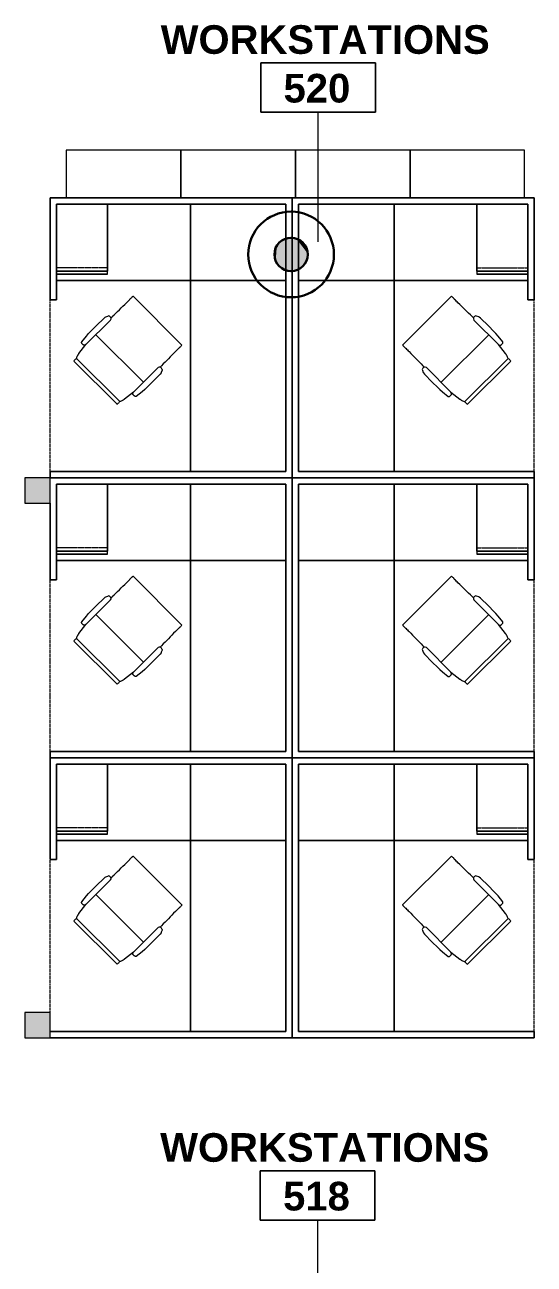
# Model space of a CAD drawing. Header units: inches. Extents: x 0 to 1865, y 0 to 1094.
# Drawn here: x 293 to 453, y 446.3 to 835.9 of the extents above; entities that cross this region are included whole.
import ezdxf

# ---------------------------------------------------------------- set-up
doc = ezdxf.new("R2010")
doc.units = ezdxf.units.IN
doc.header["$MEASUREMENT"] = 0
doc.linetypes.add('DASH 1_32_', pattern=[0.0625, 0.03125, -0.03125])
doc.linetypes.add('Dash 1_8_', pattern=[0.25, 0.125, -0.125])
for name, color, linetype, lineweight in [('A-ANNO-NOTE', 131, 'Continuous', 9), ('A-AREA-IDEN', 2, 'Continuous', 9), ('CORE', 7, 'Continuous', 9), ('I-FURN', 30, 'Continuous', 9), ('I-FURN-PNLS', 30, 'Continuous', 9), ('S-COLS', 52, 'Continuous', 13), ('Victor Bldg - 5th Floor_LINK_dwg', 8, 'Continuous', 9)]:
    doc.layers.add(name, color=color, linetype=linetype, lineweight=lineweight)
doc.styles.add('Swis721 Lt BT_B', font='', dxfattribs={"height": 9})
doc.styles.get('Swis721 Lt BT_B').set_extended_font_data('Swis721 Lt BT', bold=True)

# ---------------------------------------------------------------- blocks, each defined once
blk = doc.blocks.new('Victor Bldg - 5th Floor_LINK_dwg-6972324-Level 05 POWER _ SIGNAL')
at = {"layer": 'CORE'}
for p, q in [((301, 693.5), (300.25, 693.5)), ((301, 685.5), (301, 693.5)), ((301, 519.5), (301, 525.5)), ((301, 517.5), (301, 519.5))]:
    blk.add_line(p, q, dxfattribs=at)
blk = doc.blocks.new('Concrete-Rectangular-Column - 8x8-7061903-Level 05 POWER _ SIGNAL')
at = {"layer": 'S-COLS', "lineweight": 9}
blk.add_hatch(color=7, dxfattribs=at).paths.add_polyline_path([(4, -4), (4, 4), (-4, 4), (-4, -4)], flags=0)
at = {"layer": 'S-COLS', "color": 8, "lineweight": 20}
for p, q in [((4, 4), (-4, 4)), ((-4, 4), (-4, -4)), ((4, -4), (4, 4)), ((-4, -4), (4, -4))]:
    blk.add_line(p, q, dxfattribs=at)
blk = doc.blocks.new('HermanMiller_Collection_Eames_AluminumGroup_LoungeChairSwivel - Arms Swivel Base-7952355-Level 05 POWER _ SIGNAL')
at = {"layer": 'I-FURN'}
for p, q in [((-6.94, 12.09), (-4.59, 12.38)), ((-4.59, 12.38), (-3.51, 12.46)), ((-3.51, 12.46), (-2.64, 12.49)), ((-2.64, 12.49), (-0.18, 12.49)), ((-0.18, 12.49), (3.32, 12.43)), ((3.32, 12.43), (3.84, 12.38)), ((3.84, 12.38), (3.99, 12.34)), ((3.99, 12.34), (4.64, 12.01)), ((4.64, 12.01), (4.83, 11.89)), ((-12.96, -9.61), (-12.96, 9.61)), ((-11.95, 9.63), (-11.95, 9.59)), ((-11.95, 9.59), (-11.76, 9.6)), ((-11.76, -9.6), (-11.76, 9.6)), ((-10.12, 10.12), (-6.61, 10.58)), ((-6.61, 10.58), (-6.94, 10.64)), ((-6.61, 10.58), (4.33, 10.58)), ((-2.19, 10.58), (-2.19, -10.58)), ((13.22, 10.83), (13.22, 10.86)), ((14.64, 10.85), (14.64, -10.85)), ((-11.95, -9.59), (-11.95, -9.63)), ((-11.76, -9.6), (-11.95, -9.59)), ((-6.61, -10.58), (-10.12, -10.12)), ((-6.94, -10.64), (-6.61, -10.58)), ((-6.61, -10.58), (4.33, -10.58)), ((13.22, -10.86), (13.22, -10.83)), ((-4.59, -12.38), (-6.94, -12.09)), ((-3.51, -12.46), (-4.59, -12.38)), ((-2.64, -12.49), (-3.51, -12.46)), ((-0.18, -12.49), (-2.64, -12.49)), ((3.32, -12.43), (-0.18, -12.49)), ((3.84, -12.38), (3.32, -12.43)), ((3.99, -12.34), (3.84, -12.38)), ((4.64, -12.01), (3.99, -12.34)), ((4.83, -11.89), (4.64, -12.01))]:
    blk.add_line(p, q, dxfattribs=at)
at = {"layer": 'I-FURN', "flags": 128}
for points in [[(4.94, 10.96), (5.23, 10.95), (5.52, 10.95)], [(5.52, -10.95), (5.23, -10.95), (4.94, -10.96)]]:
    blk.add_lwpolyline(points, dxfattribs=at)
at = {"layer": 'I-FURN'}
for centre, radius, start, end in [((3.68, 11.28), 1.3, 345.8347, 28.1255), ((-12.38, 5.3), 4.35, 84.2936, 97.7064), ((4.33, 11.27), 0.69, 270, 332.7502), ((-12.38, -5.3), 4.35, 262.2936, 275.7064), ((4.33, -11.27), 0.69, 27.2498, 90), ((3.68, -11.28), 1.3, 331.8745, 14.1653)]:
    blk.add_arc(centre, radius, start, end, dxfattribs=at)
for points, knots in [([(-6.94, 10.64), (-6.95, 10.65), (-6.96, 10.65), (-6.99, 10.65), (-7, 10.66), (-7.02, 10.67), (-7.03, 10.68), (-7.05, 10.69), (-7.06, 10.7), (-7.07, 10.71), (-7.08, 10.72), (-7.09, 10.73), (-7.1, 10.74), (-7.11, 10.76), (-7.11, 10.77), (-7.12, 10.78), (-7.13, 10.8), (-7.14, 10.81), (-7.15, 10.83), (-7.16, 10.85), (-7.17, 10.87), (-7.18, 10.9), (-7.2, 10.95), (-7.22, 11.02), (-7.24, 11.11), (-7.25, 11.23), (-7.26, 11.37), (-7.25, 11.52), (-7.23, 11.66), (-7.21, 11.77), (-7.18, 11.85), (-7.16, 11.9), (-7.15, 11.92), (-7.14, 11.94), (-7.13, 11.96), (-7.12, 11.97), (-7.11, 11.98), (-7.1, 12), (-7.09, 12.01), (-7.08, 12.02), (-7.07, 12.03), (-7.06, 12.04), (-7.05, 12.04), (-7.05, 12.05), (-7.03, 12.06), (-7.02, 12.07), (-7, 12.08), (-6.99, 12.08), (-6.97, 12.09), (-6.95, 12.09), (-6.94, 12.09)], [-1, -1, -1, -1, -0.984375, -0.96875, -0.957031, -0.953125, -0.9375, -0.921875, -0.917969, -0.914062, -0.90625, -0.890625, -0.882812, -0.875, -0.867188, -0.859375, -0.84375, -0.835938, -0.828125, -0.8125, -0.796875, -0.78125, -0.75, -0.708333, -0.666667, -0.583333, -0.5, -0.416667, -0.333333, -0.25, -0.208333, -0.1875, -0.166667, -0.15625, -0.145833, -0.135417, -0.125, -0.114583, -0.104167, -0.09375, -0.088542, -0.083333, -0.078125, -0.072917, -0.0625, -0.052083, -0.041667, -0.03125, -0.020833, 0, 0, 0, 0]), ([(13.22, 10.86), (13.22, 10.87), (13.22, 10.87), (13.23, 10.87), (13.25, 10.88), (13.27, 10.88), (13.29, 10.88), (13.32, 10.88), (13.34, 10.88)], [-1, -1, -1, -1, -0.75, -0.625, -0.5, -0.375, -0.25, 0, 0, 0, 0]), ([(13.34, 10.88), (13.4, 10.89), (13.61, 10.9), (13.97, 10.9), (14.25, 10.89), (14.38, 10.89), (14.47, 10.88), (14.54, 10.87), (14.6, 10.87), (14.63, 10.86), (14.64, 10.85), (14.64, 10.85)], [-1, -1, -1, -1, -0.857143, -0.571429, -0.428571, -0.357143, -0.285714, -0.214286, -0.142857, -0.071429, 0, 0, 0, 0]), ([(-6.94, -12.09), (-6.95, -12.09), (-6.96, -12.09), (-6.99, -12.08), (-7, -12.08), (-7.02, -12.07), (-7.03, -12.06), (-7.05, -12.05), (-7.06, -12.04), (-7.07, -12.03), (-7.08, -12.02), (-7.09, -12.01), (-7.1, -12), (-7.11, -11.98), (-7.12, -11.97), (-7.12, -11.96), (-7.13, -11.94), (-7.14, -11.93), (-7.15, -11.91), (-7.16, -11.89), (-7.17, -11.87), (-7.18, -11.84), (-7.21, -11.77), (-7.23, -11.66), (-7.26, -11.47), (-7.26, -11.28), (-7.24, -11.11), (-7.22, -11.02), (-7.2, -10.95), (-7.18, -10.89), (-7.16, -10.85), (-7.15, -10.82), (-7.13, -10.8), (-7.13, -10.78), (-7.12, -10.77), (-7.11, -10.76), (-7.1, -10.74), (-7.08, -10.73), (-7.08, -10.72), (-7.07, -10.71), (-7.06, -10.7), (-7.05, -10.69), (-7.05, -10.69), (-7.03, -10.68), (-7.02, -10.67), (-7, -10.66), (-6.99, -10.65), (-6.97, -10.65), (-6.95, -10.65), (-6.94, -10.64)], [-1, -1, -1, -1, -0.984375, -0.96875, -0.957031, -0.953125, -0.9375, -0.921875, -0.917969, -0.914062, -0.90625, -0.890625, -0.882812, -0.875, -0.867188, -0.859375, -0.84375, -0.835938, -0.828125, -0.8125, -0.796875, -0.78125, -0.75, -0.666667, -0.583333, -0.416667, -0.333333, -0.291667, -0.25, -0.208333, -0.1875, -0.166667, -0.15625, -0.145833, -0.135417, -0.125, -0.114583, -0.104167, -0.09375, -0.088542, -0.083333, -0.078125, -0.072917, -0.0625, -0.052083, -0.041667, -0.03125, -0.020833, 0, 0, 0, 0]), ([(13.34, -10.88), (13.32, -10.88), (13.29, -10.88), (13.27, -10.88), (13.25, -10.88), (13.23, -10.87), (13.22, -10.87), (13.22, -10.87), (13.22, -10.86)], [-1, -1, -1, -1, -0.75, -0.625, -0.5, -0.375, -0.25, 0, 0, 0, 0]), ([(14.64, -10.85), (14.64, -10.86), (14.62, -10.86), (14.52, -10.88), (14.27, -10.9), (13.87, -10.9), (13.54, -10.9), (13.4, -10.89), (13.34, -10.88)], [-1, -1, -1, -1, -0.892857, -0.785714, -0.571429, -0.285714, -0.142857, 0, 0, 0, 0])]:
    blk.add_open_spline(points, degree=3, knots=knots, dxfattribs=at)
for points in [[(-11.76, 9.6), (-11.64, 9.67), (-11.37, 9.8), (-11.02, 9.92), (-10.83, 9.99)], [(-10.83, 9.99), (-10.79, 10), (-10.71, 10.02), (-10.55, 10.06), (-10.35, 10.09), (-10.2, 10.11), (-10.12, 10.12)], [(5.52, 10.95), (6.54, 10.92), (8.59, 10.89), (10.68, 10.85), (11.73, 10.84)], [(11.73, 10.84), (11.97, 10.84), (12.47, 10.83), (12.96, 10.83), (13.22, 10.83)], [(-10.83, -9.99), (-11.02, -9.92), (-11.37, -9.8), (-11.64, -9.67), (-11.76, -9.6)], [(-10.12, -10.12), (-10.2, -10.11), (-10.35, -10.09), (-10.55, -10.06), (-10.71, -10.02), (-10.79, -10), (-10.83, -9.99)], [(11.73, -10.84), (10.68, -10.85), (8.59, -10.89), (6.54, -10.92), (5.52, -10.95)], [(13.22, -10.83), (12.96, -10.83), (12.47, -10.83), (11.97, -10.84), (11.73, -10.84)]]:
    blk.add_open_spline(points, degree=3, dxfattribs=at)
blk = doc.blocks.new('Adjustable Workstation 1 - 6x7-V14-Level 05 POWER _ SIGNAL')
at = {"layer": 'I-FURN'}
for p, q in [((76, 0), (0, 0)), ((0, 0), (0, -88)), ((0, 0), (76, 0)), ((0, -88), (0, 0)), ((76, -2), (76, 0)), ((76, 0), (76, -2)), ((32, -2), (2, -2)), ((2, -2), (2, -86)), ((2, -86), (2, -2)), ((2, -2), (32, -2)), ((2, -86), (2, -2)), ((2, -2), (76, -2)), ((32, -2), (2, -2)), ((2, -2), (2, -62)), ((32, -86), (32, -2)), ((32, -2), (32, -86)), ((76, -2), (32, -2)), ((76, -56), (74, -56)), ((74, -56), (74, -86)), ((74, -62), (74, -56)), ((74, -56), (76, -56)), ((76, -88), (76, -56)), ((76, -56), (76, -88)), ((2, -62), (2, -86)), ((32, -62), (2, -62)), ((2, -62), (2, -86)), ((2, -86), (2, -62)), ((2, -62), (32, -62)), ((74, -62), (32, -62)), ((32, -62), (74, -62)), ((74, -64), (74, -62)), ((74, -86), (74, -62)), ((74, -62), (74, -86)), ((58, -64), (74, -64)), ((58, -64), (74, -64)), ((58, -64), (74, -64)), ((58, -64), (74, -64)), ((58, -64), (74, -64)), ((58, -64), (74, -64)), ((58, -64), (58, -86)), ((74, -64), (58, -64)), ((74, -64), (58, -64)), ((58, -64), (58, -65)), ((74, -64), (58, -64)), ((58, -64), (74, -64)), ((58, -64), (58, -65)), ((58, -64), (58, -65)), ((74, -64), (58, -64)), ((58, -64), (74, -64)), ((58, -64), (58, -65)), ((58, -64), (58, -65)), ((74, -64), (58, -64)), ((58, -64), (74, -64)), ((58, -64), (58, -65)), ((58, -64), (58, -65)), ((58, -65), (74, -65)), ((58, -86), (58, -65)), ((58, -65), (74, -65)), ((74, -65), (58, -65)), ((58, -65), (74, -65)), ((74, -65), (58, -65)), ((58, -65), (74, -65)), ((74, -65), (58, -65)), ((58, -65), (74, -65)), ((74, -86), (74, -64)), ((74, -65), (74, -64)), ((74, -65), (74, -64)), ((74, -64), (74, -65)), ((74, -65), (74, -64)), ((74, -64), (74, -65)), ((74, -65), (74, -64)), ((74, -64), (74, -65)), ((74, -65), (74, -64)), ((74, -65), (74, -86)), ((74, -86), (74, -65)), ((0, -88), (76, -88)), ((71, -88), (0, -88)), ((2, -86), (32, -86)), ((32, -86), (2, -86)), ((74, -86), (2, -86)), ((2, -86), (32, -86)), ((2, -86), (32, -86)), ((32, -86), (2, -86)), ((32, -86), (58, -86)), ((32, -86), (74, -86)), ((74, -86), (32, -86)), ((58, -86), (74, -86)), ((74, -86), (58, -86)), ((58, -86), (74, -86)), ((76, -88), (71, -88))]:
    blk.add_line(p, q, dxfattribs=at)
at = {"layer": 'I-FURN', "linetype": 'Dash 1_8_'}
for p, q in [((76, 0), (76, -2)), ((76, -2), (76, -56)), ((76, -56), (76, -88))]:
    blk.add_line(p, q, dxfattribs=at)
at = {"layer": 'I-FURN', "linetype": 'DASH 1_32_'}
blk.add_line((58, -66), (74, -66), dxfattribs=at)
blk = doc.blocks.new('HermanMiller_Collection_Eames_AluminumGroup_LoungeChairSwivel - Arms Swivel Base-7952356-Level 05 POWER _ SIGNAL')
at = {"layer": 'I-FURN'}
for p, q in [((-4.59, 12.38), (-6.94, 12.09)), ((-3.51, 12.46), (-4.59, 12.38)), ((-2.64, 12.49), (-3.51, 12.46)), ((-0.18, 12.49), (-2.64, 12.49)), ((3.32, 12.43), (-0.18, 12.49)), ((3.84, 12.38), (3.32, 12.43)), ((3.99, 12.34), (3.84, 12.38)), ((4.64, 12.01), (3.99, 12.34)), ((4.83, 11.89), (4.64, 12.01)), ((-12.96, 9.61), (-12.96, -9.61)), ((-11.95, 9.59), (-11.95, 9.63)), ((-11.76, 9.6), (-11.95, 9.59)), ((-11.76, 9.6), (-11.76, -9.6)), ((-6.61, 10.58), (-10.12, 10.12)), ((-6.94, 10.64), (-6.61, 10.58)), ((-6.61, 10.58), (4.33, 10.58)), ((-2.19, -10.58), (-2.19, 10.58)), ((13.22, 10.86), (13.22, 10.83)), ((14.64, -10.85), (14.64, 10.85)), ((-11.95, -9.63), (-11.95, -9.59)), ((-11.95, -9.59), (-11.76, -9.6)), ((-10.12, -10.12), (-6.61, -10.58)), ((-6.61, -10.58), (-6.94, -10.64)), ((-6.61, -10.58), (4.33, -10.58)), ((13.22, -10.83), (13.22, -10.86)), ((-6.94, -12.09), (-4.59, -12.38)), ((-4.59, -12.38), (-3.51, -12.46)), ((-3.51, -12.46), (-2.64, -12.49)), ((-2.64, -12.49), (-0.18, -12.49)), ((-0.18, -12.49), (3.32, -12.43)), ((3.32, -12.43), (3.84, -12.38)), ((3.84, -12.38), (3.99, -12.34)), ((3.99, -12.34), (4.64, -12.01)), ((4.64, -12.01), (4.83, -11.89))]:
    blk.add_line(p, q, dxfattribs=at)
at = {"layer": 'I-FURN', "flags": 128}
for points in [[(5.52, 10.95), (5.23, 10.95), (4.94, 10.96)], [(4.94, -10.96), (5.23, -10.95), (5.52, -10.95)]]:
    blk.add_lwpolyline(points, dxfattribs=at)
at = {"layer": 'I-FURN'}
for centre, radius, start, end in [((3.68, 11.28), 1.3, 345.8347, 28.1255), ((-12.38, 5.3), 4.35, 84.2936, 97.7064), ((4.33, 11.27), 0.69, 270, 332.7502), ((-12.38, -5.3), 4.35, 262.2936, 275.7064), ((4.33, -11.27), 0.69, 27.2498, 90), ((3.68, -11.28), 1.3, 331.8745, 14.1653)]:
    blk.add_arc(centre, radius, start, end, dxfattribs=at)
for points, knots in [([(-6.94, 12.09), (-6.95, 12.09), (-6.97, 12.09), (-6.99, 12.08), (-7, 12.08), (-7.02, 12.07), (-7.03, 12.06), (-7.05, 12.05), (-7.05, 12.04), (-7.06, 12.04), (-7.07, 12.03), (-7.08, 12.02), (-7.09, 12.01), (-7.1, 12), (-7.11, 11.98), (-7.12, 11.97), (-7.13, 11.96), (-7.14, 11.94), (-7.15, 11.92), (-7.16, 11.9), (-7.18, 11.85), (-7.21, 11.77), (-7.23, 11.66), (-7.25, 11.52), (-7.26, 11.37), (-7.25, 11.23), (-7.24, 11.11), (-7.22, 11.02), (-7.2, 10.95), (-7.18, 10.9), (-7.17, 10.87), (-7.16, 10.85), (-7.15, 10.83), (-7.14, 10.81), (-7.13, 10.8), (-7.12, 10.78), (-7.11, 10.77), (-7.11, 10.76), (-7.1, 10.74), (-7.09, 10.73), (-7.08, 10.72), (-7.07, 10.71), (-7.06, 10.7), (-7.05, 10.69), (-7.03, 10.68), (-7.02, 10.67), (-7, 10.66), (-6.99, 10.65), (-6.96, 10.65), (-6.95, 10.65), (-6.94, 10.64)], [0, 0, 0, 0, 0.020833, 0.03125, 0.041667, 0.052083, 0.0625, 0.072917, 0.078125, 0.083333, 0.088542, 0.09375, 0.104167, 0.114583, 0.125, 0.135417, 0.145833, 0.15625, 0.166667, 0.1875, 0.208333, 0.25, 0.333333, 0.416667, 0.5, 0.583333, 0.666667, 0.708333, 0.75, 0.78125, 0.796875, 0.8125, 0.828125, 0.835938, 0.84375, 0.859375, 0.867188, 0.875, 0.882812, 0.890625, 0.90625, 0.914062, 0.917969, 0.921875, 0.9375, 0.953125, 0.957031, 0.96875, 0.984375, 1, 1, 1, 1]), ([(13.34, 10.88), (13.32, 10.88), (13.29, 10.88), (13.27, 10.88), (13.25, 10.88), (13.23, 10.87), (13.22, 10.87), (13.22, 10.87), (13.22, 10.86)], [0, 0, 0, 0, 0.25, 0.375, 0.5, 0.625, 0.75, 1, 1, 1, 1]), ([(14.64, 10.85), (14.64, 10.85), (14.63, 10.86), (14.6, 10.87), (14.54, 10.87), (14.47, 10.88), (14.38, 10.89), (14.25, 10.89), (13.97, 10.9), (13.61, 10.9), (13.4, 10.89), (13.34, 10.88)], [0, 0, 0, 0, 0.071429, 0.142857, 0.214286, 0.285714, 0.357143, 0.428571, 0.571429, 0.857143, 1, 1, 1, 1]), ([(-6.94, -10.64), (-6.95, -10.65), (-6.97, -10.65), (-6.99, -10.65), (-7, -10.66), (-7.02, -10.67), (-7.03, -10.68), (-7.05, -10.69), (-7.05, -10.69), (-7.06, -10.7), (-7.07, -10.71), (-7.08, -10.72), (-7.08, -10.73), (-7.1, -10.74), (-7.11, -10.76), (-7.12, -10.77), (-7.13, -10.78), (-7.13, -10.8), (-7.15, -10.82), (-7.16, -10.85), (-7.18, -10.89), (-7.2, -10.95), (-7.22, -11.02), (-7.24, -11.11), (-7.26, -11.28), (-7.26, -11.47), (-7.23, -11.66), (-7.21, -11.77), (-7.18, -11.84), (-7.17, -11.87), (-7.16, -11.89), (-7.15, -11.91), (-7.14, -11.93), (-7.13, -11.94), (-7.12, -11.96), (-7.12, -11.97), (-7.11, -11.98), (-7.1, -12), (-7.09, -12.01), (-7.08, -12.02), (-7.07, -12.03), (-7.06, -12.04), (-7.05, -12.05), (-7.03, -12.06), (-7.02, -12.07), (-7, -12.08), (-6.99, -12.08), (-6.96, -12.09), (-6.95, -12.09), (-6.94, -12.09)], [0, 0, 0, 0, 0.020833, 0.03125, 0.041667, 0.052083, 0.0625, 0.072917, 0.078125, 0.083333, 0.088542, 0.09375, 0.104167, 0.114583, 0.125, 0.135417, 0.145833, 0.15625, 0.166667, 0.1875, 0.208333, 0.25, 0.291667, 0.333333, 0.416667, 0.583333, 0.666667, 0.75, 0.78125, 0.796875, 0.8125, 0.828125, 0.835938, 0.84375, 0.859375, 0.867188, 0.875, 0.882812, 0.890625, 0.90625, 0.914062, 0.917969, 0.921875, 0.9375, 0.953125, 0.957031, 0.96875, 0.984375, 1, 1, 1, 1]), ([(13.22, -10.86), (13.22, -10.87), (13.22, -10.87), (13.23, -10.87), (13.25, -10.88), (13.27, -10.88), (13.29, -10.88), (13.32, -10.88), (13.34, -10.88)], [0, 0, 0, 0, 0.25, 0.375, 0.5, 0.625, 0.75, 1, 1, 1, 1]), ([(13.34, -10.88), (13.4, -10.89), (13.54, -10.9), (13.87, -10.9), (14.27, -10.9), (14.52, -10.88), (14.62, -10.86), (14.64, -10.86), (14.64, -10.85)], [0, 0, 0, 0, 0.142857, 0.285714, 0.571429, 0.785714, 0.892857, 1, 1, 1, 1])]:
    blk.add_open_spline(points, degree=3, knots=knots, dxfattribs=at)
for points in [[(-10.83, 9.99), (-11.02, 9.92), (-11.37, 9.8), (-11.64, 9.67), (-11.76, 9.6)], [(-10.12, 10.12), (-10.2, 10.11), (-10.35, 10.09), (-10.55, 10.06), (-10.71, 10.02), (-10.79, 10), (-10.83, 9.99)], [(11.73, 10.84), (10.68, 10.85), (8.59, 10.89), (6.54, 10.92), (5.52, 10.95)], [(13.22, 10.83), (12.96, 10.83), (12.47, 10.83), (11.97, 10.84), (11.73, 10.84)], [(-11.76, -9.6), (-11.64, -9.67), (-11.37, -9.8), (-11.02, -9.92), (-10.83, -9.99)], [(-10.83, -9.99), (-10.79, -10), (-10.71, -10.02), (-10.55, -10.06), (-10.35, -10.09), (-10.2, -10.11), (-10.12, -10.12)], [(5.52, -10.95), (6.54, -10.92), (8.59, -10.89), (10.68, -10.85), (11.73, -10.84)], [(11.73, -10.84), (11.97, -10.84), (12.47, -10.83), (12.96, -10.83), (13.22, -10.83)]]:
    blk.add_open_spline(points, degree=3, dxfattribs=at)
blk = doc.blocks.new('Adjustable Workstation 1 - 6x7-V15-Level 05 POWER _ SIGNAL')
at = {"layer": 'I-FURN'}
for p, q in [((76, 88), (0, 88)), ((0, 88), (0, 0)), ((0, 0), (0, 88)), ((0, 88), (73, 88)), ((32, 86), (2, 86)), ((2, 86), (2, 2)), ((2, 2), (2, 86)), ((2, 86), (32, 86)), ((2, 2), (2, 86)), ((2, 86), (74, 86)), ((32, 86), (2, 86)), ((2, 86), (2, 62)), ((32, 86), (2, 86)), ((2, 86), (2, 62)), ((2, 62), (2, 86)), ((2, 86), (32, 86)), ((32, 2), (32, 86)), ((32, 86), (32, 2)), ((58, 86), (32, 86)), ((74, 86), (32, 86)), ((32, 86), (74, 86)), ((74, 86), (58, 86)), ((58, 86), (58, 64)), ((58, 65), (58, 86)), ((58, 86), (74, 86)), ((74, 86), (58, 86)), ((73, 88), (76, 88)), ((74, 64), (74, 86)), ((74, 86), (74, 65)), ((74, 86), (74, 56)), ((74, 65), (74, 86)), ((74, 62), (74, 86)), ((74, 86), (74, 62)), ((76, 56), (76, 88)), ((76, 88), (76, 56)), ((74, 65), (58, 65)), ((74, 65), (58, 65)), ((58, 65), (58, 64)), ((74, 65), (58, 65)), ((58, 65), (74, 65)), ((58, 65), (58, 64)), ((58, 65), (58, 64)), ((74, 65), (58, 65)), ((58, 65), (74, 65)), ((58, 65), (58, 64)), ((58, 65), (58, 64)), ((74, 65), (58, 65)), ((58, 65), (74, 65)), ((58, 65), (58, 64)), ((58, 65), (58, 64)), ((58, 64), (74, 64)), ((58, 64), (74, 64)), ((58, 64), (74, 64)), ((58, 64), (74, 64)), ((58, 64), (74, 64)), ((58, 64), (74, 64)), ((58, 64), (74, 64)), ((58, 64), (74, 64)), ((74, 64), (58, 64)), ((58, 64), (74, 64)), ((74, 64), (58, 64)), ((58, 64), (74, 64)), ((74, 64), (58, 64)), ((58, 64), (74, 64)), ((74, 64), (74, 65)), ((74, 64), (74, 65)), ((74, 65), (74, 64)), ((74, 64), (74, 65)), ((74, 65), (74, 64)), ((74, 64), (74, 65)), ((74, 65), (74, 64)), ((74, 64), (74, 65)), ((74, 62), (74, 64)), ((2, 62), (2, 2)), ((2, 62), (32, 62)), ((32, 62), (2, 62)), ((32, 62), (74, 62)), ((74, 62), (32, 62)), ((74, 56), (74, 62)), ((74, 56), (76, 56)), ((76, 56), (74, 56)), ((0, 0), (76, 0)), ((76, 0), (0, 0)), ((2, 2), (32, 2)), ((32, 2), (2, 2)), ((76, 2), (2, 2)), ((2, 2), (32, 2)), ((32, 2), (76, 2)), ((76, 0), (76, 2)), ((76, 2), (76, 0))]:
    blk.add_line(p, q, dxfattribs=at)
at = {"layer": 'I-FURN', "linetype": 'Dash 1_8_'}
for p, q in [((76, 56), (76, 88)), ((76, 2), (76, 56)), ((76, 0), (76, 2))]:
    blk.add_line(p, q, dxfattribs=at)
at = {"layer": 'I-FURN', "linetype": 'DASH 1_32_'}
blk.add_line((58, 66), (74, 66), dxfattribs=at)
blk = doc.blocks.new('Adjustable Workstation 1 - 6x7-V16-Level 05 POWER _ SIGNAL')
at = {"layer": 'I-FURN'}
for p, q in [((76, 0), (0, 0)), ((0, 0), (0, -88)), ((0, 0), (76, 0)), ((0, -88), (0, 0)), ((76, -2), (76, 0)), ((76, 0), (76, -2)), ((32, -2), (2, -2)), ((2, -2), (2, -86)), ((2, -86), (2, -2)), ((2, -2), (32, -2)), ((2, -86), (2, -2)), ((2, -2), (76, -2)), ((32, -2), (2, -2)), ((2, -2), (2, -62)), ((32, -86), (32, -2)), ((32, -2), (32, -86)), ((76, -2), (32, -2)), ((76, -56), (74, -56)), ((74, -56), (74, -86)), ((74, -62), (74, -56)), ((74, -56), (76, -56)), ((76, -80), (76, -56)), ((76, -56), (76, -80)), ((2, -62), (2, -86)), ((32, -62), (2, -62)), ((2, -62), (2, -86)), ((2, -86), (2, -62)), ((2, -62), (32, -62)), ((74, -62), (32, -62)), ((32, -62), (74, -62)), ((74, -64), (74, -62)), ((74, -86), (74, -62)), ((74, -62), (74, -86)), ((58, -64), (74, -64)), ((58, -64), (74, -64)), ((58, -64), (74, -64)), ((58, -64), (74, -64)), ((58, -64), (74, -64)), ((58, -64), (74, -64)), ((58, -64), (58, -86)), ((74, -64), (58, -64)), ((74, -64), (58, -64)), ((58, -64), (58, -65)), ((74, -64), (58, -64)), ((58, -64), (74, -64)), ((58, -64), (58, -65)), ((58, -64), (58, -65)), ((74, -64), (58, -64)), ((58, -64), (74, -64)), ((58, -64), (58, -65)), ((58, -64), (58, -65)), ((74, -64), (58, -64)), ((58, -64), (74, -64)), ((58, -64), (58, -65)), ((58, -64), (58, -65)), ((58, -65), (74, -65)), ((58, -86), (58, -65)), ((58, -65), (74, -65)), ((74, -65), (58, -65)), ((58, -65), (74, -65)), ((74, -65), (58, -65)), ((58, -65), (74, -65)), ((74, -65), (58, -65)), ((58, -65), (74, -65)), ((74, -86), (74, -64)), ((74, -65), (74, -64)), ((74, -65), (74, -64)), ((74, -64), (74, -65)), ((74, -65), (74, -64)), ((74, -64), (74, -65)), ((74, -65), (74, -64)), ((74, -64), (74, -65)), ((74, -65), (74, -64)), ((74, -65), (74, -86)), ((74, -86), (74, -65)), ((76, -80), (76, -88)), ((0, -88), (76, -88)), ((76, -88), (0, -88)), ((2, -86), (32, -86)), ((32, -86), (2, -86)), ((74, -86), (2, -86)), ((2, -86), (32, -86)), ((2, -86), (32, -86)), ((32, -86), (2, -86)), ((32, -86), (58, -86)), ((32, -86), (74, -86)), ((74, -86), (32, -86)), ((58, -86), (74, -86)), ((74, -86), (58, -86)), ((58, -86), (74, -86))]:
    blk.add_line(p, q, dxfattribs=at)
at = {"layer": 'I-FURN', "linetype": 'Dash 1_8_'}
for p, q in [((76, 0), (76, -2)), ((76, -2), (76, -56)), ((76, -56), (76, -80)), ((76, -80), (76, -88))]:
    blk.add_line(p, q, dxfattribs=at)
at = {"layer": 'I-FURN', "linetype": 'DASH 1_32_'}
blk.add_line((58, -66), (74, -66), dxfattribs=at)
blk = doc.blocks.new('Adjustable Workstation 1 - 6x7-V17-Level 05 POWER _ SIGNAL')
at = {"layer": 'I-FURN'}
for p, q in [((76, 88), (0, 88)), ((0, 88), (0, 0)), ((0, 0), (0, 88)), ((0, 88), (76, 88)), ((32, 86), (2, 86)), ((2, 86), (2, 2)), ((2, 2), (2, 86)), ((2, 86), (32, 86)), ((2, 2), (2, 86)), ((2, 86), (74, 86)), ((32, 86), (2, 86)), ((2, 86), (2, 62)), ((32, 86), (2, 86)), ((2, 86), (2, 62)), ((2, 62), (2, 86)), ((2, 86), (32, 86)), ((32, 2), (32, 86)), ((32, 86), (32, 2)), ((58, 86), (32, 86)), ((74, 86), (32, 86)), ((32, 86), (74, 86)), ((74, 86), (58, 86)), ((58, 86), (58, 64)), ((58, 65), (58, 86)), ((58, 86), (74, 86)), ((74, 86), (58, 86)), ((74, 64), (74, 86)), ((74, 86), (74, 65)), ((74, 86), (74, 56)), ((74, 65), (74, 86)), ((74, 62), (74, 86)), ((74, 86), (74, 62)), ((76, 56), (76, 88)), ((76, 88), (76, 56)), ((74, 65), (58, 65)), ((74, 65), (58, 65)), ((58, 65), (58, 64)), ((74, 65), (58, 65)), ((58, 65), (74, 65)), ((58, 65), (58, 64)), ((58, 65), (58, 64)), ((74, 65), (58, 65)), ((58, 65), (74, 65)), ((58, 65), (58, 64)), ((58, 65), (58, 64)), ((74, 65), (58, 65)), ((58, 65), (74, 65)), ((58, 65), (58, 64)), ((58, 65), (58, 64)), ((58, 64), (74, 64)), ((58, 64), (74, 64)), ((58, 64), (74, 64)), ((58, 64), (74, 64)), ((58, 64), (74, 64)), ((58, 64), (74, 64)), ((58, 64), (74, 64)), ((58, 64), (74, 64)), ((74, 64), (58, 64)), ((58, 64), (74, 64)), ((74, 64), (58, 64)), ((58, 64), (74, 64)), ((74, 64), (58, 64)), ((58, 64), (74, 64)), ((74, 64), (74, 65)), ((74, 64), (74, 65)), ((74, 65), (74, 64)), ((74, 64), (74, 65)), ((74, 65), (74, 64)), ((74, 64), (74, 65)), ((74, 65), (74, 64)), ((74, 64), (74, 65)), ((74, 62), (74, 64)), ((2, 62), (2, 2)), ((2, 62), (32, 62)), ((32, 62), (2, 62)), ((32, 62), (74, 62)), ((74, 62), (32, 62)), ((74, 56), (74, 62)), ((74, 56), (76, 56)), ((76, 56), (74, 56)), ((0, 0), (76, 0)), ((76, 0), (0, 0)), ((2, 2), (32, 2)), ((32, 2), (2, 2)), ((76, 2), (2, 2)), ((2, 2), (32, 2)), ((32, 2), (76, 2)), ((76, 0), (76, 2)), ((76, 2), (76, 0))]:
    blk.add_line(p, q, dxfattribs=at)
at = {"layer": 'I-FURN', "linetype": 'Dash 1_8_'}
for p, q in [((76, 56), (76, 88)), ((76, 2), (76, 56)), ((76, 0), (76, 2))]:
    blk.add_line(p, q, dxfattribs=at)
at = {"layer": 'I-FURN', "linetype": 'DASH 1_32_'}
blk.add_line((58, 66), (74, 66), dxfattribs=at)
blk = doc.blocks.new('Adjustable Workstation 1 - 6x7-V18-Level 05 POWER _ SIGNAL')
at = {"layer": 'I-FURN'}
for p, q in [((76, 0), (0, 0)), ((0, 0), (0, -88)), ((0, 0), (76, 0)), ((0, -88), (0, 0)), ((76, 0), (76, -2)), ((32, -2), (2, -2)), ((2, -2), (2, -86)), ((2, -86), (2, -2)), ((2, -2), (32, -2)), ((2, -86), (2, -2)), ((2, -2), (76, -2)), ((32, -2), (2, -2)), ((2, -2), (2, -62)), ((32, -86), (32, -2)), ((32, -2), (32, -86)), ((76, -2), (32, -2)), ((76, -56), (74, -56)), ((74, -56), (74, -86)), ((74, -62), (74, -56)), ((74, -56), (76, -56)), ((76, -88), (76, -56)), ((76, -56), (76, -88)), ((2, -62), (2, -86)), ((32, -62), (2, -62)), ((2, -62), (2, -86)), ((2, -86), (2, -62)), ((2, -62), (32, -62)), ((74, -62), (32, -62)), ((32, -62), (74, -62)), ((74, -64), (74, -62)), ((74, -86), (74, -62)), ((74, -62), (74, -86)), ((58, -64), (74, -64)), ((58, -64), (74, -64)), ((58, -64), (74, -64)), ((58, -64), (74, -64)), ((58, -64), (74, -64)), ((58, -64), (74, -64)), ((58, -64), (58, -86)), ((74, -64), (58, -64)), ((74, -64), (58, -64)), ((58, -64), (58, -65)), ((74, -64), (58, -64)), ((58, -64), (74, -64)), ((58, -64), (58, -65)), ((58, -64), (58, -65)), ((74, -64), (58, -64)), ((58, -64), (74, -64)), ((58, -64), (58, -65)), ((58, -64), (58, -65)), ((74, -64), (58, -64)), ((58, -64), (74, -64)), ((58, -64), (58, -65)), ((58, -64), (58, -65)), ((58, -65), (74, -65)), ((58, -86), (58, -65)), ((58, -65), (74, -65)), ((74, -65), (58, -65)), ((58, -65), (74, -65)), ((74, -65), (58, -65)), ((58, -65), (74, -65)), ((74, -65), (58, -65)), ((58, -65), (74, -65)), ((74, -86), (74, -64)), ((74, -65), (74, -64)), ((74, -65), (74, -64)), ((74, -64), (74, -65)), ((74, -65), (74, -64)), ((74, -64), (74, -65)), ((74, -65), (74, -64)), ((74, -64), (74, -65)), ((74, -65), (74, -64)), ((74, -65), (74, -86)), ((74, -86), (74, -65)), ((0, -88), (76, -88)), ((76, -88), (0, -88)), ((2, -86), (32, -86)), ((32, -86), (2, -86)), ((74, -86), (2, -86)), ((2, -86), (32, -86)), ((2, -86), (32, -86)), ((32, -86), (2, -86)), ((32, -86), (58, -86)), ((32, -86), (74, -86)), ((74, -86), (32, -86)), ((58, -86), (74, -86)), ((74, -86), (58, -86)), ((58, -86), (74, -86))]:
    blk.add_line(p, q, dxfattribs=at)
at = {"layer": 'I-FURN', "linetype": 'Dash 1_8_'}
for p, q in [((76, 0), (76, -2)), ((76, -2), (76, -8)), ((76, -8), (76, -56)), ((76, -56), (76, -88))]:
    blk.add_line(p, q, dxfattribs=at)
at = {"layer": 'I-FURN', "linetype": 'DASH 1_32_'}
blk.add_line((58, -66), (74, -66), dxfattribs=at)
blk = doc.blocks.new('Adjustable Workstation 1 - 6x7-V12-Level 05 POWER _ SIGNAL')
at = {"layer": 'I-FURN'}
for p, q in [((76, 88), (0, 88)), ((0, 88), (0, 0)), ((0, 0), (0, 88)), ((0, 88), (76, 88)), ((32, 86), (2, 86)), ((2, 86), (2, 2)), ((2, 2), (2, 86)), ((2, 86), (32, 86)), ((2, 2), (2, 86)), ((2, 86), (74, 86)), ((32, 86), (2, 86)), ((2, 86), (2, 62)), ((32, 86), (2, 86)), ((2, 86), (2, 62)), ((2, 62), (2, 86)), ((2, 86), (32, 86)), ((32, 2), (32, 86)), ((32, 86), (32, 2)), ((58, 86), (32, 86)), ((74, 86), (32, 86)), ((32, 86), (74, 86)), ((74, 86), (58, 86)), ((58, 86), (58, 64)), ((58, 65), (58, 86)), ((58, 86), (74, 86)), ((74, 86), (58, 86)), ((74, 64), (74, 86)), ((74, 86), (74, 65)), ((74, 86), (74, 56)), ((74, 65), (74, 86)), ((74, 62), (74, 86)), ((74, 86), (74, 62)), ((76, 56), (76, 88)), ((76, 88), (76, 56)), ((74, 65), (58, 65)), ((74, 65), (58, 65)), ((58, 65), (58, 64)), ((74, 65), (58, 65)), ((58, 65), (74, 65)), ((58, 65), (58, 64)), ((58, 65), (58, 64)), ((74, 65), (58, 65)), ((58, 65), (74, 65)), ((58, 65), (58, 64)), ((58, 65), (58, 64)), ((74, 65), (58, 65)), ((58, 65), (74, 65)), ((58, 65), (58, 64)), ((58, 65), (58, 64)), ((58, 64), (74, 64)), ((58, 64), (74, 64)), ((58, 64), (74, 64)), ((58, 64), (74, 64)), ((58, 64), (74, 64)), ((58, 64), (74, 64)), ((58, 64), (74, 64)), ((58, 64), (74, 64)), ((74, 64), (58, 64)), ((58, 64), (74, 64)), ((74, 64), (58, 64)), ((58, 64), (74, 64)), ((74, 64), (58, 64)), ((58, 64), (74, 64)), ((74, 64), (74, 65)), ((74, 64), (74, 65)), ((74, 65), (74, 64)), ((74, 64), (74, 65)), ((74, 65), (74, 64)), ((74, 64), (74, 65)), ((74, 65), (74, 64)), ((74, 64), (74, 65)), ((74, 62), (74, 64)), ((2, 62), (2, 2)), ((2, 62), (32, 62)), ((32, 62), (2, 62)), ((32, 62), (74, 62)), ((74, 62), (32, 62)), ((74, 56), (74, 62)), ((74, 56), (76, 56)), ((76, 56), (74, 56)), ((0, 0), (76, 0)), ((76, 0), (0, 0)), ((2, 2), (32, 2)), ((32, 2), (2, 2)), ((76, 2), (2, 2)), ((2, 2), (32, 2)), ((32, 2), (76, 2)), ((76, 0), (76, 2)), ((76, 2), (76, 0))]:
    blk.add_line(p, q, dxfattribs=at)
at = {"layer": 'I-FURN', "linetype": 'Dash 1_8_'}
for p, q in [((76, 56), (76, 88)), ((76, 2), (76, 56)), ((76, 0), (76, 2))]:
    blk.add_line(p, q, dxfattribs=at)
at = {"layer": 'I-FURN', "linetype": 'DASH 1_32_'}
blk.add_line((58, 66), (74, 66), dxfattribs=at)
blk = doc.blocks.new('F-Lateral File - 2 Drawers x 18_D x 36_W-7657768-Level 05 POWER _ SIGNAL')
at = {"layer": 'I-FURN-PNLS'}
for p, q in [((16.8, 6.7), (-19.2, 6.7)), ((-19.2, 6.7), (-19.2, -8.3)), ((16.8, -8.3), (16.8, 6.7)), ((-19.2, -8.3), (16.8, -8.3))]:
    blk.add_line(p, q, dxfattribs=at)
blk = doc.blocks.new('Room Tag - Room Name and Number-3379422-Level 05 POWER _ SIGNAL')
at = {"layer": 'A-AREA-IDEN'}
for p, q in [((-0.1881, -0.1636), (-0.1881, -0.0018)), ((-0.1881, -0.0018), (0.1869, -0.0018)), ((0.1869, -0.0018), (-0.1881, -0.0018)), ((-0.1881, -0.0018), (-0.1881, -0.1636)), ((0.1869, -0.0018), (0.1869, -0.1636)), ((0.1869, -0.1636), (0.1869, -0.0018)), ((0.1869, -0.1636), (-0.1881, -0.1636)), ((-0.1881, -0.1636), (0.1869, -0.1636))]:
    blk.add_line(p, q, dxfattribs=at)

msp = doc.modelspace()

# ---------------------------------------------------------------- hatches: boundary and pattern name
at = {"layer": 'A-ANNO-NOTE'}
for points in [[(374.33, 758.99), (375.38, 768.81), (371.79, 761.67)], [(371.79, 761.67), (375.38, 768.81), (374.98, 768.69)], [(371.79, 761.67), (374.98, 768.69), (372.18, 766.49)], [(372.18, 766.49), (374.98, 768.69), (372.5, 766.95)], [(372.5, 766.95), (374.98, 768.69), (373.73, 768.08)], [(372.5, 766.95), (373.73, 768.08), (373.07, 767.57)], [(373.73, 768.08), (374.98, 768.69), (374.46, 768.49)], [(377.46, 758.52), (375.38, 768.81), (374.33, 758.99)], [(375.38, 768.81), (377.6, 768.87), (376.49, 768.96)], [(377.46, 758.52), (377.6, 768.87), (375.38, 768.81)], [(377.46, 758.52), (379.76, 759.49), (377.6, 768.87)], [(379.76, 759.49), (378.28, 768.69), (377.6, 768.87)], [(379.76, 759.49), (381.83, 763.01), (378.28, 768.69)], [(381.83, 763.01), (381.85, 763.15), (378.28, 768.69)], [(379.53, 768.08), (378.8, 768.49), (378.28, 768.69)], [(381.76, 764.82), (379.53, 768.08), (378.28, 768.69)], [(381.87, 763.99), (381.76, 764.82), (378.28, 768.69)], [(381.85, 763.15), (381.87, 763.99), (378.28, 768.69)], [(381.76, 764.82), (381.35, 766), (379.53, 768.08)], [(381.35, 766), (380.29, 767.47), (379.53, 768.08)], [(381, 766.61), (380.67, 767.06), (380.29, 767.47)], [(381.35, 766), (381, 766.61), (380.29, 767.47)], [(371.79, 761.67), (371.5, 764.82), (371.38, 763.43)], [(371.38, 763.43), (371.5, 764.82), (371.38, 763.99)], [(371.79, 761.67), (372.18, 766.49), (371.5, 764.82)], [(371.5, 764.82), (372.18, 766.49), (371.97, 766.13)], [(371.5, 764.82), (371.97, 766.13), (371.69, 765.49)], [(381.76, 764.82), (381.57, 765.49), (381.35, 766)], [(381.85, 763.15), (381.87, 763.43), (381.87, 763.99)], [(371.79, 761.67), (371.38, 763.43), (371.5, 762.6)], [(372.87, 760.05), (371.79, 761.67), (372.25, 760.81)], [(374.33, 758.99), (371.79, 761.67), (372.96, 759.95)], [(374.33, 758.99), (372.96, 759.95), (373.73, 759.33)], [(379.76, 759.49), (381.69, 762.33), (381.83, 763.01)], [(379.76, 759.49), (381.35, 761.41), (381.69, 762.33)], [(379.76, 759.49), (381.08, 760.92), (381.35, 761.41)], [(379.76, 759.49), (380.39, 760.05), (381.08, 760.92)], [(379.76, 759.49), (379.98, 759.67), (380.39, 760.05)], [(380.39, 760.05), (380.76, 760.47), (381.08, 760.92)], [(377.05, 758.47), (377.46, 758.52), (374.33, 758.99)], [(375.93, 758.5), (374.46, 758.93), (375.11, 758.68)], [(377.05, 758.47), (374.46, 758.93), (375.93, 758.5)], [(377.46, 758.52), (378.67, 758.87), (379.76, 759.49)], [(378.67, 758.87), (379.41, 759.26), (379.76, 759.49)], [(378.67, 758.87), (378.92, 758.99), (379.41, 759.26)]]:
    msp.add_hatch(color=256, dxfattribs=at).paths.add_polyline_path(points, flags=0)

# ---------------------------------------------------------------- linework, layer by layer
at = {"layer": 'A-ANNO-NOTE', "lineweight": 30}
for radius in [13.46, 5.25]:
    msp.add_circle((376.63, 763.71), radius, dxfattribs=at)
at = {"layer": 'A-ANNO-NOTE'}
for start, end in [(0, 180), (180, 0)]:
    msp.add_arc((376.63, 763.71), 5.25, start, end, dxfattribs=at)
at = {"layer": 'A-AREA-IDEN'}
for p, q in [((385.19, 767.73), (385.19, 808.38)), ((385.05, 436.49), (385.05, 460.16))]:
    msp.add_line(p, q, dxfattribs=at)

# ---------------------------------------------------------------- block references
at = {"layer": 'A-AREA-IDEN', "xscale": 95.99999999999994, "yscale": 95.99999999999994, "zscale": 95.99999999999994}
for p in [(385.18, 824.09), (385.03, 475.86)]:
    msp.add_blockref('Room Tag - Room Name and Number-3379422-Level 05 POWER _ SIGNAL', p, dxfattribs=at)
at = {"layer": 'I-FURN'}
for name, p, rotation in [('Adjustable Workstation 1 - 6x7-V14-Level 05 POWER _ SIGNAL', (377, 693.5), 180), ('HermanMiller_Collection_Eames_AluminumGroup_LoungeChairSwivel - Arms Swivel Base-7952355-Level 05 POWER _ SIGNAL', (324.33, 732.57), 44.9999999999999), ('HermanMiller_Collection_Eames_AluminumGroup_LoungeChairSwivel - Arms Swivel Base-7952356-Level 05 POWER _ SIGNAL', (429.67, 732.57), 134.9999999999993), ('Adjustable Workstation 1 - 6x7-V16-Level 05 POWER _ SIGNAL', (377, 605.5), 180), ('HermanMiller_Collection_Eames_AluminumGroup_LoungeChairSwivel - Arms Swivel Base-7952355-Level 05 POWER _ SIGNAL', (324.33, 644.57), 44.9999999999999), ('HermanMiller_Collection_Eames_AluminumGroup_LoungeChairSwivel - Arms Swivel Base-7952356-Level 05 POWER _ SIGNAL', (429.67, 644.57), 134.9999999999993), ('Adjustable Workstation 1 - 6x7-V18-Level 05 POWER _ SIGNAL', (377, 517.5), 180), ('HermanMiller_Collection_Eames_AluminumGroup_LoungeChairSwivel - Arms Swivel Base-7952355-Level 05 POWER _ SIGNAL', (324.33, 556.57), 44.9999999999999), ('HermanMiller_Collection_Eames_AluminumGroup_LoungeChairSwivel - Arms Swivel Base-7952356-Level 05 POWER _ SIGNAL', (429.67, 556.57), 134.9999999999993)]:
    msp.add_blockref(name, p, dxfattribs=dict(at, rotation=rotation))
for name, p in [('Adjustable Workstation 1 - 6x7-V15-Level 05 POWER _ SIGNAL', (377, 693.5)), ('Adjustable Workstation 1 - 6x7-V17-Level 05 POWER _ SIGNAL', (377, 605.5)), ('Adjustable Workstation 1 - 6x7-V12-Level 05 POWER _ SIGNAL', (377, 517.5))]:
    msp.add_blockref(name, p, dxfattribs=at)
at = {"layer": 'I-FURN-PNLS'}
for p in [(325.2, 789.8), (361.2, 789.8), (397.2, 789.8), (433.2, 789.8)]:
    msp.add_blockref('F-Lateral File - 2 Drawers x 18_D x 36_W-7657768-Level 05 POWER _ SIGNAL', p, dxfattribs=at)
at = {"layer": 'S-COLS', "lineweight": 9}
for p in [(297, 689.5), (297, 521.5)]:
    msp.add_blockref('Concrete-Rectangular-Column - 8x8-7061903-Level 05 POWER _ SIGNAL', p, dxfattribs=at)
at = {"layer": 'Victor Bldg - 5th Floor_LINK_dwg', "color": 7}
msp.add_blockref('Victor Bldg - 5th Floor_LINK_dwg-6972324-Level 05 POWER _ SIGNAL', (0, 0), dxfattribs=at)

# ---------------------------------------------------------------- texts
at = {"layer": 'A-AREA-IDEN', "char_height": 9, "attachment_point": 1, "style": 'Swis721 Lt BT_B'}
for s, insert, width in [('WORKSTATIONS', (335.68, 835.77), 119.685), ('520', (374.26, 820.47), 25.452), ('WORKSTATIONS', (335.53, 487.54), 119.685), ('518', (374.12, 472.24), 25.452)]:
    msp.add_mtext(s, dxfattribs=dict(at, insert=insert, width=width))

doc.saveas('drawing.dxf')
